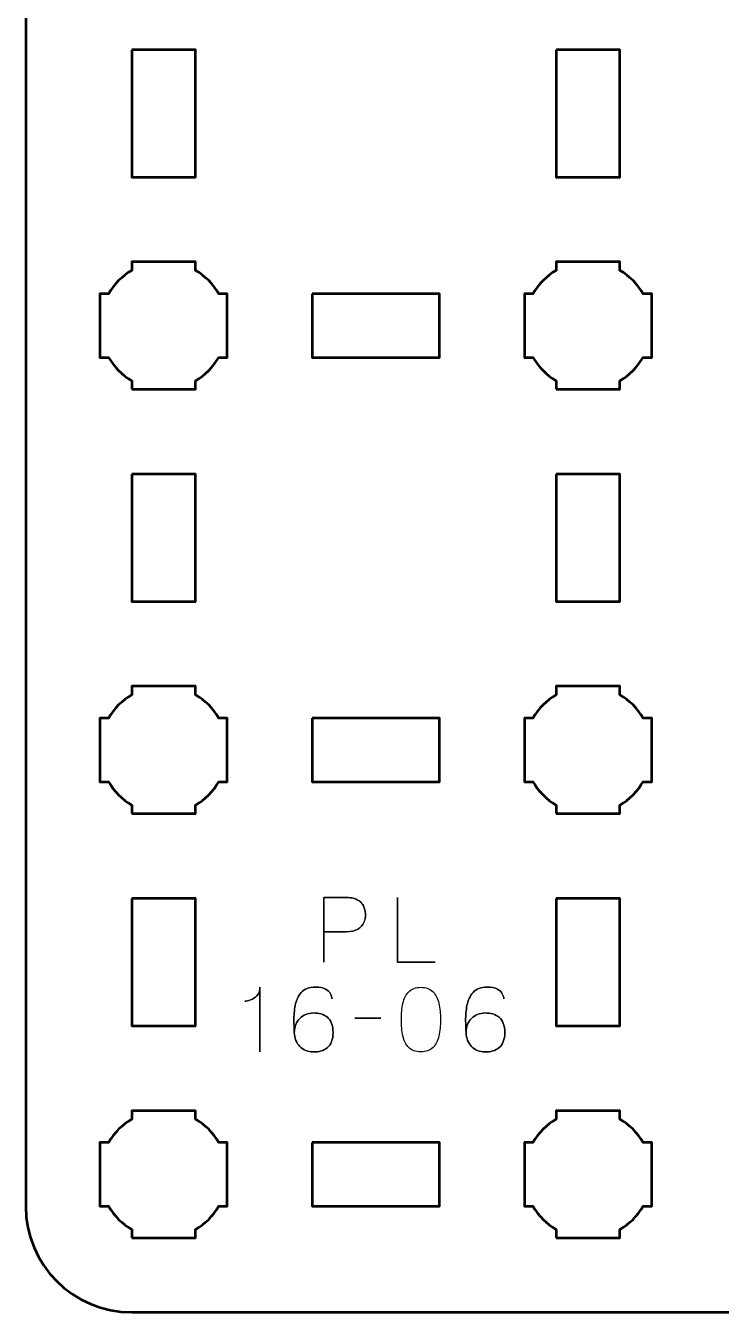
# Model space of a CAD drawing. Header units: centimetres. Extents: x -15.7 to 15.7, y -5.7 to 5.7.
# Drawn here: x -15.65 to -12.37, y -5.65 to 0.41 of the extents above; entities that cross this region are included whole.
import ezdxf

# ---------------------------------------------------------------- set-up
doc = ezdxf.new("R2010")
doc.units = ezdxf.units.CM
doc.header["$MEASUREMENT"] = 0
doc.layers.add('Layer 1', color=7, linetype='Continuous')

msp = doc.modelspace()

# ---------------------------------------------------------------- linework, layer by layer
at = {"layer": 'Layer 1', "lineweight": 53}
for points, knots in [([(-15.14993, 5.65002), (-15.14993, 5.65002), (15.14994, 5.65002), (15.14994, 5.65002), (15.14994, 5.65002), (15.42708, 5.65002), (15.65004, 5.42692), (15.65004, 5.14992), (15.65004, 5.14992), (15.65004, 5.14992), (15.65004, -5.15006), (15.65004, -5.15006), (15.65004, -5.15006), (15.65004, -5.42706), (15.42708, -5.65002), (15.14994, -5.65002), (15.14994, -5.65002), (15.14994, -5.65002), (-15.14993, -5.65002), (-15.14993, -5.65002), (-15.14993, -5.65002), (-15.42693, -5.65002), (-15.65003, -5.42706), (-15.65003, -5.15006), (-15.65003, -5.15006), (-15.65003, -5.15006), (-15.65003, 5.14992), (-15.65003, 5.14992), (-15.65003, 5.14992), (-15.65003, 5.42692), (-15.42693, 5.65002), (-15.14993, 5.65002)], [0, 0, 0, 0, 0.125, 0.125, 0.125, 0.125, 0.25, 0.25, 0.25, 0.25, 0.375, 0.375, 0.375, 0.375, 0.5, 0.5, 0.5, 0.5, 0.625, 0.625, 0.625, 0.625, 0.75, 0.75, 0.75, 0.75, 0.875, 0.875, 0.875, 0.875, 1, 1, 1, 1]), ([(-15.14993, 0.29993), (-15.14993, 0.29993), (-14.84993, 0.29993), (-14.84993, 0.29993), (-14.84993, 0.29993), (-14.84993, 0.29993), (-14.84993, -0.30007), (-14.84993, -0.30007), (-14.84993, -0.30007), (-14.84993, -0.30007), (-15.14993, -0.30007), (-15.14993, -0.30007), (-15.14993, -0.30007), (-15.14993, -0.30007), (-15.14993, 0.29993), (-15.14993, 0.29993)], [0, 0, 0, 0, 0.25, 0.25, 0.25, 0.25, 0.5, 0.5, 0.5, 0.5, 0.75, 0.75, 0.75, 0.75, 1, 1, 1, 1]), ([(-13.15, 0.29993), (-13.15, 0.29993), (-12.85, 0.29993), (-12.85, 0.29993), (-12.85, 0.29993), (-12.85, 0.29993), (-12.85, -0.30007), (-12.85, -0.30007), (-12.85, -0.30007), (-12.85, -0.30007), (-13.15, -0.30007), (-13.15, -0.30007), (-13.15, -0.30007), (-13.15, -0.30007), (-13.15, 0.29993), (-13.15, 0.29993)], [0, 0, 0, 0, 0.25, 0.25, 0.25, 0.25, 0.5, 0.5, 0.5, 0.5, 0.75, 0.75, 0.75, 0.75, 1, 1, 1, 1]), ([(-15.14993, -1.29999), (-15.14993, -1.29999), (-15.14993, -1.25987), (-15.14993, -1.25987), (-15.14993, -1.25987), (-15.19554, -1.23356), (-15.23347, -1.19553), (-15.25979, -1.15005), (-15.25979, -1.15005), (-15.25979, -1.15005), (-15.3, -1.15005), (-15.3, -1.15005), (-15.3, -1.15005), (-15.3, -1.15005), (-15.3, -0.99998), (-15.3, -0.99998), (-15.3, -0.99998), (-15.3, -0.99998), (-15.3, -0.85005), (-15.3, -0.85005), (-15.3, -0.85005), (-15.3, -0.85005), (-15.25979, -0.85005), (-15.25979, -0.85005), (-15.25979, -0.85005), (-15.23347, -0.80444), (-15.19554, -0.76655), (-15.14993, -0.74023), (-15.14993, -0.74023), (-15.14993, -0.74023), (-15.14993, -0.69998), (-15.14993, -0.69998), (-15.14993, -0.69998), (-15.14993, -0.69998), (-15, -0.69998), (-15, -0.69998), (-15, -0.69998), (-15, -0.69998), (-14.84993, -0.69998), (-14.84993, -0.69998), (-14.84993, -0.69998), (-14.84993, -0.69998), (-14.84993, -0.74023), (-14.84993, -0.74023), (-14.84993, -0.74023), (-14.80446, -0.76655), (-14.76643, -0.80444), (-14.74011, -0.85005), (-14.74011, -0.85005), (-14.74011, -0.85005), (-14.7, -0.85005), (-14.7, -0.85005), (-14.7, -0.85005), (-14.7, -0.85005), (-14.7, -0.99998), (-14.7, -0.99998), (-14.7, -0.99998), (-14.7, -0.99998), (-14.7, -1.15005), (-14.7, -1.15005), (-14.7, -1.15005), (-14.7, -1.15005), (-14.74011, -1.15005), (-14.74011, -1.15005), (-14.74011, -1.15005), (-14.76643, -1.19553), (-14.80446, -1.23356), (-14.84993, -1.25987), (-14.84993, -1.25987), (-14.84993, -1.25987), (-14.84993, -1.29999), (-14.84993, -1.29999), (-14.84993, -1.29999), (-14.84993, -1.29999), (-15, -1.29999), (-15, -1.29999), (-15, -1.29999), (-15, -1.29999), (-15.14993, -1.29999), (-15.14993, -1.29999)], [0, 0, 0, 0, 0.05, 0.05, 0.05, 0.05, 0.1, 0.1, 0.1, 0.1, 0.15, 0.15, 0.15, 0.15, 0.2, 0.2, 0.2, 0.2, 0.25, 0.25, 0.25, 0.25, 0.3, 0.3, 0.3, 0.3, 0.35, 0.35, 0.35, 0.35, 0.4, 0.4, 0.4, 0.4, 0.45, 0.45, 0.45, 0.45, 0.5, 0.5, 0.5, 0.5, 0.55, 0.55, 0.55, 0.55, 0.6, 0.6, 0.6, 0.6, 0.65, 0.65, 0.65, 0.65, 0.7, 0.7, 0.7, 0.7, 0.75, 0.75, 0.75, 0.75, 0.8, 0.8, 0.8, 0.8, 0.85, 0.85, 0.85, 0.85, 0.9, 0.9, 0.9, 0.9, 0.95, 0.95, 0.95, 0.95, 1, 1, 1, 1]), ([(-13.15, -1.29999), (-13.15, -1.29999), (-13.15, -1.25987), (-13.15, -1.25987), (-13.15, -1.25987), (-13.19547, -1.23356), (-13.2335, -1.19553), (-13.25982, -1.15005), (-13.25982, -1.15005), (-13.25982, -1.15005), (-13.29993, -1.15005), (-13.29993, -1.15005), (-13.29993, -1.15005), (-13.29993, -1.15005), (-13.29993, -0.99998), (-13.29993, -0.99998), (-13.29993, -0.99998), (-13.29993, -0.99998), (-13.29993, -0.85005), (-13.29993, -0.85005), (-13.29993, -0.85005), (-13.29993, -0.85005), (-13.25982, -0.85005), (-13.25982, -0.85005), (-13.25982, -0.85005), (-13.2335, -0.80444), (-13.19547, -0.76655), (-13.15, -0.74023), (-13.15, -0.74023), (-13.15, -0.74023), (-13.15, -0.69998), (-13.15, -0.69998), (-13.15, -0.69998), (-13.15, -0.69998), (-12.99993, -0.69998), (-12.99993, -0.69998), (-12.99993, -0.69998), (-12.99993, -0.69998), (-12.85, -0.69998), (-12.85, -0.69998), (-12.85, -0.69998), (-12.85, -0.69998), (-12.85, -0.74023), (-12.85, -0.74023), (-12.85, -0.74023), (-12.80452, -0.76655), (-12.76649, -0.80444), (-12.74018, -0.85005), (-12.74018, -0.85005), (-12.74018, -0.85005), (-12.69992, -0.85005), (-12.69992, -0.85005), (-12.69992, -0.85005), (-12.69992, -0.85005), (-12.69992, -0.99998), (-12.69992, -0.99998), (-12.69992, -0.99998), (-12.69992, -0.99998), (-12.69992, -1.15005), (-12.69992, -1.15005), (-12.69992, -1.15005), (-12.69992, -1.15005), (-12.74018, -1.15005), (-12.74018, -1.15005), (-12.74018, -1.15005), (-12.76649, -1.19553), (-12.80452, -1.23356), (-12.85, -1.25987), (-12.85, -1.25987), (-12.85, -1.25987), (-12.85, -1.29999), (-12.85, -1.29999), (-12.85, -1.29999), (-12.85, -1.29999), (-12.99993, -1.29999), (-12.99993, -1.29999), (-12.99993, -1.29999), (-12.99993, -1.29999), (-13.15, -1.29999), (-13.15, -1.29999)], [0, 0, 0, 0, 0.05, 0.05, 0.05, 0.05, 0.1, 0.1, 0.1, 0.1, 0.15, 0.15, 0.15, 0.15, 0.2, 0.2, 0.2, 0.2, 0.25, 0.25, 0.25, 0.25, 0.3, 0.3, 0.3, 0.3, 0.35, 0.35, 0.35, 0.35, 0.4, 0.4, 0.4, 0.4, 0.45, 0.45, 0.45, 0.45, 0.5, 0.5, 0.5, 0.5, 0.55, 0.55, 0.55, 0.55, 0.6, 0.6, 0.6, 0.6, 0.65, 0.65, 0.65, 0.65, 0.7, 0.7, 0.7, 0.7, 0.75, 0.75, 0.75, 0.75, 0.8, 0.8, 0.8, 0.8, 0.85, 0.85, 0.85, 0.85, 0.9, 0.9, 0.9, 0.9, 0.95, 0.95, 0.95, 0.95, 1, 1, 1, 1]), ([(-14.29998, -0.85005), (-14.29998, -0.85005), (-13.69998, -0.85005), (-13.69998, -0.85005), (-13.69998, -0.85005), (-13.69998, -0.85005), (-13.69998, -1.15005), (-13.69998, -1.15005), (-13.69998, -1.15005), (-13.69998, -1.15005), (-14.29998, -1.15005), (-14.29998, -1.15005), (-14.29998, -1.15005), (-14.29998, -1.15005), (-14.29998, -0.85005), (-14.29998, -0.85005)], [0, 0, 0, 0, 0.25, 0.25, 0.25, 0.25, 0.5, 0.5, 0.5, 0.5, 0.75, 0.75, 0.75, 0.75, 1, 1, 1, 1]), ([(-15.14993, -1.70004), (-15.14993, -1.70004), (-14.84993, -1.70004), (-14.84993, -1.70004), (-14.84993, -1.70004), (-14.84993, -1.70004), (-14.84993, -2.30004), (-14.84993, -2.30004), (-14.84993, -2.30004), (-14.84993, -2.30004), (-15.14993, -2.30004), (-15.14993, -2.30004), (-15.14993, -2.30004), (-15.14993, -2.30004), (-15.14993, -1.70004), (-15.14993, -1.70004)], [0, 0, 0, 0, 0.25, 0.25, 0.25, 0.25, 0.5, 0.5, 0.5, 0.5, 0.75, 0.75, 0.75, 0.75, 1, 1, 1, 1]), ([(-13.15, -1.70004), (-13.15, -1.70004), (-12.85, -1.70004), (-12.85, -1.70004), (-12.85, -1.70004), (-12.85, -1.70004), (-12.85, -2.30004), (-12.85, -2.30004), (-12.85, -2.30004), (-12.85, -2.30004), (-13.15, -2.30004), (-13.15, -2.30004), (-13.15, -2.30004), (-13.15, -2.30004), (-13.15, -1.70004), (-13.15, -1.70004)], [0, 0, 0, 0, 0.25, 0.25, 0.25, 0.25, 0.5, 0.5, 0.5, 0.5, 0.75, 0.75, 0.75, 0.75, 1, 1, 1, 1]), ([(-15.14993, -3.30006), (-15.14993, -3.30006), (-15.14993, -3.25981), (-15.14993, -3.25981), (-15.14993, -3.25981), (-15.19554, -3.23349), (-15.23347, -3.1956), (-15.25979, -3.14999), (-15.25979, -3.14999), (-15.25979, -3.14999), (-15.3, -3.14999), (-15.3, -3.14999), (-15.3, -3.14999), (-15.3, -3.14999), (-15.3, -3.00006), (-15.3, -3.00006), (-15.3, -3.00006), (-15.3, -3.00006), (-15.3, -2.84999), (-15.3, -2.84999), (-15.3, -2.84999), (-15.3, -2.84999), (-15.25979, -2.84999), (-15.25979, -2.84999), (-15.25979, -2.84999), (-15.23347, -2.80451), (-15.19554, -2.76648), (-15.14993, -2.74017), (-15.14993, -2.74017), (-15.14993, -2.74017), (-15.14993, -2.70005), (-15.14993, -2.70005), (-15.14993, -2.70005), (-15.14993, -2.70005), (-15, -2.70005), (-15, -2.70005), (-15, -2.70005), (-15, -2.70005), (-14.84993, -2.70005), (-14.84993, -2.70005), (-14.84993, -2.70005), (-14.84993, -2.70005), (-14.84993, -2.74017), (-14.84993, -2.74017), (-14.84993, -2.74017), (-14.80446, -2.76648), (-14.76643, -2.80451), (-14.74011, -2.84999), (-14.74011, -2.84999), (-14.74011, -2.84999), (-14.7, -2.84999), (-14.7, -2.84999), (-14.7, -2.84999), (-14.7, -2.84999), (-14.7, -3.00006), (-14.7, -3.00006), (-14.7, -3.00006), (-14.7, -3.00006), (-14.7, -3.14999), (-14.7, -3.14999), (-14.7, -3.14999), (-14.7, -3.14999), (-14.74011, -3.14999), (-14.74011, -3.14999), (-14.74011, -3.14999), (-14.76643, -3.1956), (-14.80446, -3.23349), (-14.84993, -3.25981), (-14.84993, -3.25981), (-14.84993, -3.25981), (-14.84993, -3.30006), (-14.84993, -3.30006), (-14.84993, -3.30006), (-14.84993, -3.30006), (-15, -3.30006), (-15, -3.30006), (-15, -3.30006), (-15, -3.30006), (-15.14993, -3.30006), (-15.14993, -3.30006)], [0, 0, 0, 0, 0.05, 0.05, 0.05, 0.05, 0.1, 0.1, 0.1, 0.1, 0.15, 0.15, 0.15, 0.15, 0.2, 0.2, 0.2, 0.2, 0.25, 0.25, 0.25, 0.25, 0.3, 0.3, 0.3, 0.3, 0.35, 0.35, 0.35, 0.35, 0.4, 0.4, 0.4, 0.4, 0.45, 0.45, 0.45, 0.45, 0.5, 0.5, 0.5, 0.5, 0.55, 0.55, 0.55, 0.55, 0.6, 0.6, 0.6, 0.6, 0.65, 0.65, 0.65, 0.65, 0.7, 0.7, 0.7, 0.7, 0.75, 0.75, 0.75, 0.75, 0.8, 0.8, 0.8, 0.8, 0.85, 0.85, 0.85, 0.85, 0.9, 0.9, 0.9, 0.9, 0.95, 0.95, 0.95, 0.95, 1, 1, 1, 1]), ([(-13.15, -3.30006), (-13.15, -3.30006), (-13.15, -3.25981), (-13.15, -3.25981), (-13.15, -3.25981), (-13.19547, -3.23349), (-13.2335, -3.1956), (-13.25982, -3.14999), (-13.25982, -3.14999), (-13.25982, -3.14999), (-13.29993, -3.14999), (-13.29993, -3.14999), (-13.29993, -3.14999), (-13.29993, -3.14999), (-13.29993, -3.00006), (-13.29993, -3.00006), (-13.29993, -3.00006), (-13.29993, -3.00006), (-13.29993, -2.84999), (-13.29993, -2.84999), (-13.29993, -2.84999), (-13.29993, -2.84999), (-13.25982, -2.84999), (-13.25982, -2.84999), (-13.25982, -2.84999), (-13.2335, -2.80451), (-13.19547, -2.76648), (-13.15, -2.74017), (-13.15, -2.74017), (-13.15, -2.74017), (-13.15, -2.70005), (-13.15, -2.70005), (-13.15, -2.70005), (-13.15, -2.70005), (-12.99993, -2.70005), (-12.99993, -2.70005), (-12.99993, -2.70005), (-12.99993, -2.70005), (-12.85, -2.70005), (-12.85, -2.70005), (-12.85, -2.70005), (-12.85, -2.70005), (-12.85, -2.74017), (-12.85, -2.74017), (-12.85, -2.74017), (-12.80452, -2.76648), (-12.76649, -2.80451), (-12.74018, -2.84999), (-12.74018, -2.84999), (-12.74018, -2.84999), (-12.69992, -2.84999), (-12.69992, -2.84999), (-12.69992, -2.84999), (-12.69992, -2.84999), (-12.69992, -3.00006), (-12.69992, -3.00006), (-12.69992, -3.00006), (-12.69992, -3.00006), (-12.69992, -3.14999), (-12.69992, -3.14999), (-12.69992, -3.14999), (-12.69992, -3.14999), (-12.74018, -3.14999), (-12.74018, -3.14999), (-12.74018, -3.14999), (-12.76649, -3.1956), (-12.80452, -3.23349), (-12.85, -3.25981), (-12.85, -3.25981), (-12.85, -3.25981), (-12.85, -3.30006), (-12.85, -3.30006), (-12.85, -3.30006), (-12.85, -3.30006), (-12.99993, -3.30006), (-12.99993, -3.30006), (-12.99993, -3.30006), (-12.99993, -3.30006), (-13.15, -3.30006), (-13.15, -3.30006)], [0, 0, 0, 0, 0.05, 0.05, 0.05, 0.05, 0.1, 0.1, 0.1, 0.1, 0.15, 0.15, 0.15, 0.15, 0.2, 0.2, 0.2, 0.2, 0.25, 0.25, 0.25, 0.25, 0.3, 0.3, 0.3, 0.3, 0.35, 0.35, 0.35, 0.35, 0.4, 0.4, 0.4, 0.4, 0.45, 0.45, 0.45, 0.45, 0.5, 0.5, 0.5, 0.5, 0.55, 0.55, 0.55, 0.55, 0.6, 0.6, 0.6, 0.6, 0.65, 0.65, 0.65, 0.65, 0.7, 0.7, 0.7, 0.7, 0.75, 0.75, 0.75, 0.75, 0.8, 0.8, 0.8, 0.8, 0.85, 0.85, 0.85, 0.85, 0.9, 0.9, 0.9, 0.9, 0.95, 0.95, 0.95, 0.95, 1, 1, 1, 1]), ([(-14.29998, -2.84999), (-14.29998, -2.84999), (-13.69998, -2.84999), (-13.69998, -2.84999), (-13.69998, -2.84999), (-13.69998, -2.84999), (-13.69998, -3.14999), (-13.69998, -3.14999), (-13.69998, -3.14999), (-13.69998, -3.14999), (-14.29998, -3.14999), (-14.29998, -3.14999), (-14.29998, -3.14999), (-14.29998, -3.14999), (-14.29998, -2.84999), (-14.29998, -2.84999)], [0, 0, 0, 0, 0.25, 0.25, 0.25, 0.25, 0.5, 0.5, 0.5, 0.5, 0.75, 0.75, 0.75, 0.75, 1, 1, 1, 1]), ([(-15.14993, -3.69997), (-15.14993, -3.69997), (-14.84993, -3.69997), (-14.84993, -3.69997), (-14.84993, -3.69997), (-14.84993, -3.69997), (-14.84993, -4.29997), (-14.84993, -4.29997), (-14.84993, -4.29997), (-14.84993, -4.29997), (-15.14993, -4.29997), (-15.14993, -4.29997), (-15.14993, -4.29997), (-15.14993, -4.29997), (-15.14993, -3.69997), (-15.14993, -3.69997)], [0, 0, 0, 0, 0.25, 0.25, 0.25, 0.25, 0.5, 0.5, 0.5, 0.5, 0.75, 0.75, 0.75, 0.75, 1, 1, 1, 1]), ([(-13.15, -3.69997), (-13.15, -3.69997), (-12.85, -3.69997), (-12.85, -3.69997), (-12.85, -3.69997), (-12.85, -3.69997), (-12.85, -4.29997), (-12.85, -4.29997), (-12.85, -4.29997), (-12.85, -4.29997), (-13.15, -4.29997), (-13.15, -4.29997), (-13.15, -4.29997), (-13.15, -4.29997), (-13.15, -3.69997), (-13.15, -3.69997)], [0, 0, 0, 0, 0.25, 0.25, 0.25, 0.25, 0.5, 0.5, 0.5, 0.5, 0.75, 0.75, 0.75, 0.75, 1, 1, 1, 1]), ([(-15.14993, -5.29999), (-15.14993, -5.29999), (-15.14993, -5.25992), (-15.14993, -5.25992), (-15.14993, -5.25992), (-15.19554, -5.23346), (-15.23347, -5.19553), (-15.25979, -5.14996), (-15.25979, -5.14996), (-15.25979, -5.14996), (-15.3, -5.14996), (-15.3, -5.14996), (-15.3, -5.14996), (-15.3, -5.14996), (-15.3, -5.00002), (-15.3, -5.00002), (-15.3, -5.00002), (-15.3, -5.00002), (-15.3, -4.84995), (-15.3, -4.84995), (-15.3, -4.84995), (-15.3, -4.84995), (-15.25979, -4.84995), (-15.25979, -4.84995), (-15.25979, -4.84995), (-15.23347, -4.80448), (-15.19554, -4.76656), (-15.14993, -4.7401), (-15.14993, -4.7401), (-15.14993, -4.7401), (-15.14993, -4.70002), (-15.14993, -4.70002), (-15.14993, -4.70002), (-15.14993, -4.70002), (-15, -4.70002), (-15, -4.70002), (-15, -4.70002), (-15, -4.70002), (-14.84993, -4.70002), (-14.84993, -4.70002), (-14.84993, -4.70002), (-14.84993, -4.70002), (-14.84993, -4.7401), (-14.84993, -4.7401), (-14.84993, -4.7401), (-14.80446, -4.76656), (-14.76643, -4.80448), (-14.74011, -4.84995), (-14.74011, -4.84995), (-14.74011, -4.84995), (-14.7, -4.84995), (-14.7, -4.84995), (-14.7, -4.84995), (-14.7, -4.84995), (-14.7, -5.00002), (-14.7, -5.00002), (-14.7, -5.00002), (-14.7, -5.00002), (-14.7, -5.14996), (-14.7, -5.14996), (-14.7, -5.14996), (-14.7, -5.14996), (-14.74011, -5.14996), (-14.74011, -5.14996), (-14.74011, -5.14996), (-14.76643, -5.19553), (-14.80446, -5.23346), (-14.84993, -5.25992), (-14.84993, -5.25992), (-14.84993, -5.25992), (-14.84993, -5.29999), (-14.84993, -5.29999), (-14.84993, -5.29999), (-14.84993, -5.29999), (-15, -5.29999), (-15, -5.29999), (-15, -5.29999), (-15, -5.29999), (-15.14993, -5.29999), (-15.14993, -5.29999)], [0, 0, 0, 0, 0.05, 0.05, 0.05, 0.05, 0.1, 0.1, 0.1, 0.1, 0.15, 0.15, 0.15, 0.15, 0.2, 0.2, 0.2, 0.2, 0.25, 0.25, 0.25, 0.25, 0.3, 0.3, 0.3, 0.3, 0.35, 0.35, 0.35, 0.35, 0.4, 0.4, 0.4, 0.4, 0.45, 0.45, 0.45, 0.45, 0.5, 0.5, 0.5, 0.5, 0.55, 0.55, 0.55, 0.55, 0.6, 0.6, 0.6, 0.6, 0.65, 0.65, 0.65, 0.65, 0.7, 0.7, 0.7, 0.7, 0.75, 0.75, 0.75, 0.75, 0.8, 0.8, 0.8, 0.8, 0.85, 0.85, 0.85, 0.85, 0.9, 0.9, 0.9, 0.9, 0.95, 0.95, 0.95, 0.95, 1, 1, 1, 1]), ([(-13.15, -5.29999), (-13.15, -5.29999), (-13.15, -5.25992), (-13.15, -5.25992), (-13.15, -5.25992), (-13.19547, -5.23346), (-13.2335, -5.19553), (-13.25982, -5.14996), (-13.25982, -5.14996), (-13.25982, -5.14996), (-13.29993, -5.14996), (-13.29993, -5.14996), (-13.29993, -5.14996), (-13.29993, -5.14996), (-13.29993, -5.00002), (-13.29993, -5.00002), (-13.29993, -5.00002), (-13.29993, -5.00002), (-13.29993, -4.84995), (-13.29993, -4.84995), (-13.29993, -4.84995), (-13.29993, -4.84995), (-13.25982, -4.84995), (-13.25982, -4.84995), (-13.25982, -4.84995), (-13.2335, -4.80448), (-13.19547, -4.76656), (-13.15, -4.7401), (-13.15, -4.7401), (-13.15, -4.7401), (-13.15, -4.70002), (-13.15, -4.70002), (-13.15, -4.70002), (-13.15, -4.70002), (-12.99993, -4.70002), (-12.99993, -4.70002), (-12.99993, -4.70002), (-12.99993, -4.70002), (-12.85, -4.70002), (-12.85, -4.70002), (-12.85, -4.70002), (-12.85, -4.70002), (-12.85, -4.7401), (-12.85, -4.7401), (-12.85, -4.7401), (-12.80452, -4.76656), (-12.76649, -4.80448), (-12.74018, -4.84995), (-12.74018, -4.84995), (-12.74018, -4.84995), (-12.69992, -4.84995), (-12.69992, -4.84995), (-12.69992, -4.84995), (-12.69992, -4.84995), (-12.69992, -5.00002), (-12.69992, -5.00002), (-12.69992, -5.00002), (-12.69992, -5.00002), (-12.69992, -5.14996), (-12.69992, -5.14996), (-12.69992, -5.14996), (-12.69992, -5.14996), (-12.74018, -5.14996), (-12.74018, -5.14996), (-12.74018, -5.14996), (-12.76649, -5.19553), (-12.80452, -5.23346), (-12.85, -5.25992), (-12.85, -5.25992), (-12.85, -5.25992), (-12.85, -5.29999), (-12.85, -5.29999), (-12.85, -5.29999), (-12.85, -5.29999), (-12.99993, -5.29999), (-12.99993, -5.29999), (-12.99993, -5.29999), (-12.99993, -5.29999), (-13.15, -5.29999), (-13.15, -5.29999)], [0, 0, 0, 0, 0.05, 0.05, 0.05, 0.05, 0.1, 0.1, 0.1, 0.1, 0.15, 0.15, 0.15, 0.15, 0.2, 0.2, 0.2, 0.2, 0.25, 0.25, 0.25, 0.25, 0.3, 0.3, 0.3, 0.3, 0.35, 0.35, 0.35, 0.35, 0.4, 0.4, 0.4, 0.4, 0.45, 0.45, 0.45, 0.45, 0.5, 0.5, 0.5, 0.5, 0.55, 0.55, 0.55, 0.55, 0.6, 0.6, 0.6, 0.6, 0.65, 0.65, 0.65, 0.65, 0.7, 0.7, 0.7, 0.7, 0.75, 0.75, 0.75, 0.75, 0.8, 0.8, 0.8, 0.8, 0.85, 0.85, 0.85, 0.85, 0.9, 0.9, 0.9, 0.9, 0.95, 0.95, 0.95, 0.95, 1, 1, 1, 1]), ([(-14.29998, -4.85009), (-14.29998, -4.85009), (-13.69998, -4.85009), (-13.69998, -4.85009), (-13.69998, -4.85009), (-13.69998, -4.85009), (-13.69998, -5.1501), (-13.69998, -5.1501), (-13.69998, -5.1501), (-13.69998, -5.1501), (-14.29998, -5.1501), (-14.29998, -5.1501), (-14.29998, -5.1501), (-14.29998, -5.1501), (-14.29998, -4.85009), (-14.29998, -4.85009)], [0, 0, 0, 0, 0.25, 0.25, 0.25, 0.25, 0.5, 0.5, 0.5, 0.5, 0.75, 0.75, 0.75, 0.75, 1, 1, 1, 1])]:
    msp.add_open_spline(points, degree=3, knots=knots, dxfattribs=at)
at = {"layer": 'Layer 1', "color": 40, "lineweight": 30}
for points, knots in [([(-14.24456, -3.99997), (-14.24456, -3.99997), (-14.24456, -3.69475), (-14.24456, -3.69475), (-14.24456, -3.69475), (-14.24456, -3.69475), (-14.14727, -3.69475), (-14.14727, -3.69475), (-14.14727, -3.69475), (-14.12165, -3.69499), (-14.10165, -3.69873), (-14.08747, -3.70589), (-14.08747, -3.70589), (-14.07357, -3.7132), (-14.06376, -3.72269), (-14.05812, -3.73454), (-14.05812, -3.73454), (-14.05262, -3.74639), (-14.04958, -3.75923), (-14.04902, -3.77299), (-14.04902, -3.77299), (-14.04835, -3.78707), (-14.05068, -3.80044), (-14.05618, -3.8131), (-14.05618, -3.8131), (-14.06172, -3.82577), (-14.07121, -3.83625), (-14.08444, -3.8444), (-14.08444, -3.8444), (-14.09795, -3.85251), (-14.11615, -3.85664), (-14.13929, -3.85692), (-14.13929, -3.85692), (-14.13929, -3.85692), (-14.24456, -3.85692), (-14.24456, -3.85692), (-14.24456, -3.85692), (-14.24456, -3.85692), (-14.13929, -3.85692), (-14.13929, -3.85692), (-14.13929, -3.85692), (-14.11654, -3.85664), (-14.09851, -3.85251), (-14.085, -3.8444), (-14.085, -3.8444), (-14.07163, -3.83625), (-14.0621, -3.82577), (-14.05646, -3.8131), (-14.05646, -3.8131), (-14.05096, -3.80044), (-14.04849, -3.78707), (-14.04902, -3.77299), (-14.04902, -3.77299), (-14.04958, -3.75923), (-14.05262, -3.74639), (-14.05826, -3.73454), (-14.05826, -3.73454), (-14.06405, -3.72269), (-14.07396, -3.7132), (-14.08789, -3.70589), (-14.08789, -3.70589), (-14.10207, -3.69873), (-14.12194, -3.69499), (-14.14727, -3.69475), (-14.14727, -3.69475), (-14.14727, -3.69475), (-14.24456, -3.69475), (-14.24456, -3.69475), (-14.24456, -3.69475), (-14.24456, -3.69475), (-14.24456, -3.99997), (-14.24456, -3.99997)], [0, 0, 0, 0, 0.0555556, 0.0555556, 0.0555556, 0.0555556, 0.1111111, 0.1111111, 0.1111111, 0.1111111, 0.1666667, 0.1666667, 0.1666667, 0.1666667, 0.2222222, 0.2222222, 0.2222222, 0.2222222, 0.2777778, 0.2777778, 0.2777778, 0.2777778, 0.3333333, 0.3333333, 0.3333333, 0.3333333, 0.3888889, 0.3888889, 0.3888889, 0.3888889, 0.4444444, 0.4444444, 0.4444444, 0.4444444, 0.5, 0.5, 0.5, 0.5, 0.5555556, 0.5555556, 0.5555556, 0.5555556, 0.6111111, 0.6111111, 0.6111111, 0.6111111, 0.6666667, 0.6666667, 0.6666667, 0.6666667, 0.7222222, 0.7222222, 0.7222222, 0.7222222, 0.7777778, 0.7777778, 0.7777778, 0.7777778, 0.8333333, 0.8333333, 0.8333333, 0.8333333, 0.8888889, 0.8888889, 0.8888889, 0.8888889, 0.9444444, 0.9444444, 0.9444444, 0.9444444, 1, 1, 1, 1]), ([(-13.71995, -3.99997), (-13.71995, -3.99997), (-13.89813, -3.99997), (-13.89813, -3.99997), (-13.89813, -3.99997), (-13.89813, -3.99997), (-13.89813, -3.69475), (-13.89813, -3.69475), (-13.89813, -3.69475), (-13.89813, -3.69475), (-13.89813, -3.99997), (-13.89813, -3.99997), (-13.89813, -3.99997), (-13.89813, -3.99997), (-13.71995, -3.99997), (-13.71995, -3.99997)], [0, 0, 0, 0, 0.25, 0.25, 0.25, 0.25, 0.5, 0.5, 0.5, 0.5, 0.75, 0.75, 0.75, 0.75, 1, 1, 1, 1]), ([(-14.54622, -4.4233), (-14.54622, -4.4233), (-14.54622, -4.11808), (-14.54622, -4.11808), (-14.54622, -4.11808), (-14.54679, -4.1353), (-14.55134, -4.14867), (-14.56016, -4.15801), (-14.56016, -4.15801), (-14.56898, -4.16754), (-14.57903, -4.17414), (-14.59004, -4.17788), (-14.59004, -4.17788), (-14.60136, -4.18172), (-14.61071, -4.1838), (-14.61815, -4.18408), (-14.61815, -4.18408), (-14.61071, -4.1838), (-14.60136, -4.18172), (-14.59004, -4.17788), (-14.59004, -4.17788), (-14.57903, -4.17414), (-14.56898, -4.16754), (-14.56016, -4.15801), (-14.56016, -4.15801), (-14.55134, -4.14867), (-14.54679, -4.1353), (-14.54622, -4.11808), (-14.54622, -4.11808), (-14.54622, -4.11808), (-14.54622, -4.4233), (-14.54622, -4.4233)], [0, 0, 0, 0, 0.125, 0.125, 0.125, 0.125, 0.25, 0.25, 0.25, 0.25, 0.375, 0.375, 0.375, 0.375, 0.5, 0.5, 0.5, 0.5, 0.625, 0.625, 0.625, 0.625, 0.75, 0.75, 0.75, 0.75, 0.875, 0.875, 0.875, 0.875, 1, 1, 1, 1]), ([(-14.38416, -4.33137), (-14.38377, -4.30368), (-14.3752, -4.28149), (-14.35854, -4.26498), (-14.35854, -4.26498), (-14.342, -4.24843), (-14.32066, -4.24004), (-14.29444, -4.23961), (-14.29444, -4.23961), (-14.26827, -4.23919), (-14.24622, -4.24596), (-14.22858, -4.26), (-14.22858, -4.26), (-14.21108, -4.27404), (-14.20198, -4.29789), (-14.20131, -4.33137), (-14.20131, -4.33137), (-14.20198, -4.36513), (-14.21108, -4.38898), (-14.22858, -4.40305), (-14.22858, -4.40305), (-14.24622, -4.41695), (-14.26827, -4.42373), (-14.29444, -4.4233), (-14.29444, -4.4233), (-14.32066, -4.42302), (-14.34172, -4.41463), (-14.35784, -4.39808), (-14.35784, -4.39808), (-14.37424, -4.38153), (-14.38306, -4.35934), (-14.38416, -4.33137), (-14.38416, -4.33137), (-14.38514, -4.31705), (-14.38567, -4.29817), (-14.3861, -4.27475), (-14.3861, -4.27475), (-14.38666, -4.25147), (-14.38458, -4.22776), (-14.37989, -4.20377), (-14.37989, -4.20377), (-14.37534, -4.17982), (-14.36585, -4.15953), (-14.35124, -4.14302), (-14.35124, -4.14302), (-14.33678, -4.12648), (-14.31484, -4.11794), (-14.28548, -4.11723), (-14.28548, -4.11723), (-14.26442, -4.11766), (-14.24816, -4.12097), (-14.23687, -4.12715), (-14.23687, -4.12715), (-14.22555, -4.1335), (-14.21782, -4.14094), (-14.21341, -4.14948), (-14.21341, -4.14948), (-14.20914, -4.15816), (-14.20667, -4.16616), (-14.206, -4.17361), (-14.206, -4.17361), (-14.20667, -4.16616), (-14.20914, -4.15816), (-14.21341, -4.14948), (-14.21341, -4.14948), (-14.21782, -4.14094), (-14.22555, -4.1335), (-14.23687, -4.12715), (-14.23687, -4.12715), (-14.24816, -4.12097), (-14.26442, -4.11766), (-14.28548, -4.11723), (-14.28548, -4.11723), (-14.31484, -4.11794), (-14.33678, -4.12648), (-14.35124, -4.14302), (-14.35124, -4.14302), (-14.36585, -4.15953), (-14.37534, -4.17982), (-14.37989, -4.20377), (-14.37989, -4.20377), (-14.38458, -4.22776), (-14.38666, -4.25147), (-14.3861, -4.27475), (-14.3861, -4.27475), (-14.38567, -4.29817), (-14.38514, -4.31705), (-14.38416, -4.33137), (-14.38416, -4.33137), (-14.38306, -4.35934), (-14.37424, -4.38153), (-14.35784, -4.39808), (-14.35784, -4.39808), (-14.34172, -4.41463), (-14.32066, -4.42302), (-14.29444, -4.4233), (-14.29444, -4.4233), (-14.26827, -4.42373), (-14.24622, -4.41695), (-14.22858, -4.40305), (-14.22858, -4.40305), (-14.21108, -4.38898), (-14.20198, -4.36513), (-14.20131, -4.33137), (-14.20131, -4.33137), (-14.20198, -4.29789), (-14.21108, -4.27404), (-14.22858, -4.26), (-14.22858, -4.26), (-14.24622, -4.24596), (-14.26827, -4.23919), (-14.29444, -4.23961), (-14.29444, -4.23961), (-14.32066, -4.24004), (-14.342, -4.24843), (-14.35854, -4.26498), (-14.35854, -4.26498), (-14.3752, -4.28149), (-14.38377, -4.30368), (-14.38416, -4.33137)], [0, 0, 0, 0, 0.0333333, 0.0333333, 0.0333333, 0.0333333, 0.0666667, 0.0666667, 0.0666667, 0.0666667, 0.1, 0.1, 0.1, 0.1, 0.1333333, 0.1333333, 0.1333333, 0.1333333, 0.1666667, 0.1666667, 0.1666667, 0.1666667, 0.2, 0.2, 0.2, 0.2, 0.2333333, 0.2333333, 0.2333333, 0.2333333, 0.2666667, 0.2666667, 0.2666667, 0.2666667, 0.3, 0.3, 0.3, 0.3, 0.3333333, 0.3333333, 0.3333333, 0.3333333, 0.3666667, 0.3666667, 0.3666667, 0.3666667, 0.4, 0.4, 0.4, 0.4, 0.4333333, 0.4333333, 0.4333333, 0.4333333, 0.4666667, 0.4666667, 0.4666667, 0.4666667, 0.5, 0.5, 0.5, 0.5, 0.5333333, 0.5333333, 0.5333333, 0.5333333, 0.5666667, 0.5666667, 0.5666667, 0.5666667, 0.6, 0.6, 0.6, 0.6, 0.6333333, 0.6333333, 0.6333333, 0.6333333, 0.6666667, 0.6666667, 0.6666667, 0.6666667, 0.7, 0.7, 0.7, 0.7, 0.7333333, 0.7333333, 0.7333333, 0.7333333, 0.7666667, 0.7666667, 0.7666667, 0.7666667, 0.8, 0.8, 0.8, 0.8, 0.8333333, 0.8333333, 0.8333333, 0.8333333, 0.8666667, 0.8666667, 0.8666667, 0.8666667, 0.9, 0.9, 0.9, 0.9, 0.9333333, 0.9333333, 0.9333333, 0.9333333, 0.9666667, 0.9666667, 0.9666667, 0.9666667, 1, 1, 1, 1]), ([(-13.78761, -4.4233), (-13.76309, -4.42302), (-13.74408, -4.41614), (-13.73056, -4.40263), (-13.73056, -4.40263), (-13.71719, -4.38912), (-13.70781, -4.37092), (-13.70259, -4.34791), (-13.70259, -4.34791), (-13.69747, -4.32505), (-13.695, -4.29941), (-13.69529, -4.2709), (-13.69529, -4.2709), (-13.695, -4.24279), (-13.69747, -4.21714), (-13.70259, -4.19414), (-13.70259, -4.19414), (-13.70781, -4.17138), (-13.71719, -4.15322), (-13.73056, -4.13942), (-13.73056, -4.13942), (-13.74408, -4.12591), (-13.76309, -4.11889), (-13.78761, -4.11847), (-13.78761, -4.11847), (-13.81227, -4.11889), (-13.83128, -4.12591), (-13.84465, -4.13942), (-13.84465, -4.13942), (-13.85816, -4.15322), (-13.86741, -4.17138), (-13.87249, -4.19414), (-13.87249, -4.19414), (-13.87774, -4.21714), (-13.88021, -4.24279), (-13.87979, -4.2709), (-13.87979, -4.2709), (-13.88021, -4.29941), (-13.87774, -4.32505), (-13.87249, -4.34791), (-13.87249, -4.34791), (-13.86741, -4.37092), (-13.85816, -4.38912), (-13.84465, -4.40263), (-13.84465, -4.40263), (-13.83128, -4.41614), (-13.81227, -4.42302), (-13.78761, -4.4233)], [0, 0, 0, 0, 0.0833333, 0.0833333, 0.0833333, 0.0833333, 0.1666667, 0.1666667, 0.1666667, 0.1666667, 0.25, 0.25, 0.25, 0.25, 0.3333333, 0.3333333, 0.3333333, 0.3333333, 0.4166667, 0.4166667, 0.4166667, 0.4166667, 0.5, 0.5, 0.5, 0.5, 0.5833333, 0.5833333, 0.5833333, 0.5833333, 0.6666667, 0.6666667, 0.6666667, 0.6666667, 0.75, 0.75, 0.75, 0.75, 0.8333333, 0.8333333, 0.8333333, 0.8333333, 0.9166667, 0.9166667, 0.9166667, 0.9166667, 1, 1, 1, 1]), ([(-13.78761, -4.4233), (-13.76309, -4.42302), (-13.74408, -4.41614), (-13.73056, -4.40263), (-13.73056, -4.40263), (-13.71719, -4.38912), (-13.70781, -4.37092), (-13.70259, -4.34791), (-13.70259, -4.34791), (-13.69747, -4.32505), (-13.695, -4.29941), (-13.69529, -4.2709), (-13.69529, -4.2709), (-13.695, -4.24279), (-13.69747, -4.21714), (-13.70259, -4.19414), (-13.70259, -4.19414), (-13.70781, -4.17138), (-13.71719, -4.15322), (-13.73056, -4.13942), (-13.73056, -4.13942), (-13.74408, -4.12591), (-13.76309, -4.11889), (-13.78761, -4.11847), (-13.78761, -4.11847), (-13.81227, -4.11889), (-13.83128, -4.12591), (-13.84465, -4.13942), (-13.84465, -4.13942), (-13.85816, -4.15322), (-13.86741, -4.17138), (-13.87249, -4.19414), (-13.87249, -4.19414), (-13.87774, -4.21714), (-13.88021, -4.24279), (-13.87979, -4.2709), (-13.87979, -4.2709), (-13.88021, -4.29941), (-13.87774, -4.32505), (-13.87249, -4.34791), (-13.87249, -4.34791), (-13.86741, -4.37092), (-13.85816, -4.38912), (-13.84465, -4.40263), (-13.84465, -4.40263), (-13.83128, -4.41614), (-13.81227, -4.42302), (-13.78761, -4.4233)], [0, 0, 0, 0, 0.0833333, 0.0833333, 0.0833333, 0.0833333, 0.1666667, 0.1666667, 0.1666667, 0.1666667, 0.25, 0.25, 0.25, 0.25, 0.3333333, 0.3333333, 0.3333333, 0.3333333, 0.4166667, 0.4166667, 0.4166667, 0.4166667, 0.5, 0.5, 0.5, 0.5, 0.5833333, 0.5833333, 0.5833333, 0.5833333, 0.6666667, 0.6666667, 0.6666667, 0.6666667, 0.75, 0.75, 0.75, 0.75, 0.8333333, 0.8333333, 0.8333333, 0.8333333, 0.9166667, 0.9166667, 0.9166667, 0.9166667, 1, 1, 1, 1]), ([(-13.57471, -4.33137), (-13.57428, -4.30368), (-13.56575, -4.28149), (-13.54906, -4.26498), (-13.54906, -4.26498), (-13.53255, -4.24843), (-13.51117, -4.24004), (-13.485, -4.23961), (-13.485, -4.23961), (-13.45882, -4.23919), (-13.43677, -4.24596), (-13.41913, -4.26), (-13.41913, -4.26), (-13.40163, -4.27404), (-13.39253, -4.29789), (-13.39183, -4.33137), (-13.39183, -4.33137), (-13.39253, -4.36513), (-13.40163, -4.38898), (-13.41913, -4.40305), (-13.41913, -4.40305), (-13.43677, -4.41695), (-13.45882, -4.42373), (-13.485, -4.4233), (-13.485, -4.4233), (-13.51117, -4.42302), (-13.53227, -4.41463), (-13.54839, -4.39808), (-13.54839, -4.39808), (-13.56479, -4.38153), (-13.57361, -4.35934), (-13.57471, -4.33137), (-13.57471, -4.33137), (-13.57566, -4.31705), (-13.57622, -4.29817), (-13.57665, -4.27475), (-13.57665, -4.27475), (-13.57718, -4.25147), (-13.57513, -4.22776), (-13.57044, -4.20377), (-13.57044, -4.20377), (-13.56589, -4.17982), (-13.55636, -4.15953), (-13.54176, -4.14302), (-13.54176, -4.14302), (-13.52729, -4.12648), (-13.50539, -4.11794), (-13.47604, -4.11723), (-13.47604, -4.11723), (-13.45494, -4.11766), (-13.43871, -4.12097), (-13.42739, -4.12715), (-13.42739, -4.12715), (-13.4161, -4.1335), (-13.40837, -4.14094), (-13.40396, -4.14948), (-13.40396, -4.14948), (-13.39969, -4.15816), (-13.39722, -4.16616), (-13.39652, -4.17361), (-13.39652, -4.17361), (-13.39722, -4.16616), (-13.39969, -4.15816), (-13.40396, -4.14948), (-13.40396, -4.14948), (-13.40837, -4.14094), (-13.4161, -4.1335), (-13.42739, -4.12715), (-13.42739, -4.12715), (-13.43871, -4.12097), (-13.45494, -4.11766), (-13.47604, -4.11723), (-13.47604, -4.11723), (-13.50539, -4.11794), (-13.52729, -4.12648), (-13.54176, -4.14302), (-13.54176, -4.14302), (-13.55636, -4.15953), (-13.56589, -4.17982), (-13.57044, -4.20377), (-13.57044, -4.20377), (-13.57513, -4.22776), (-13.57718, -4.25147), (-13.57665, -4.27475), (-13.57665, -4.27475), (-13.57622, -4.29817), (-13.57566, -4.31705), (-13.57471, -4.33137), (-13.57471, -4.33137), (-13.57361, -4.35934), (-13.56479, -4.38153), (-13.54839, -4.39808), (-13.54839, -4.39808), (-13.53227, -4.41463), (-13.51117, -4.42302), (-13.485, -4.4233), (-13.485, -4.4233), (-13.45882, -4.42373), (-13.43677, -4.41695), (-13.41913, -4.40305), (-13.41913, -4.40305), (-13.40163, -4.38898), (-13.39253, -4.36513), (-13.39183, -4.33137), (-13.39183, -4.33137), (-13.39253, -4.29789), (-13.40163, -4.27404), (-13.41913, -4.26), (-13.41913, -4.26), (-13.43677, -4.24596), (-13.45882, -4.23919), (-13.485, -4.23961), (-13.485, -4.23961), (-13.51117, -4.24004), (-13.53255, -4.24843), (-13.54906, -4.26498), (-13.54906, -4.26498), (-13.56575, -4.28149), (-13.57428, -4.30368), (-13.57471, -4.33137)], [0, 0, 0, 0, 0.0333333, 0.0333333, 0.0333333, 0.0333333, 0.0666667, 0.0666667, 0.0666667, 0.0666667, 0.1, 0.1, 0.1, 0.1, 0.1333333, 0.1333333, 0.1333333, 0.1333333, 0.1666667, 0.1666667, 0.1666667, 0.1666667, 0.2, 0.2, 0.2, 0.2, 0.2333333, 0.2333333, 0.2333333, 0.2333333, 0.2666667, 0.2666667, 0.2666667, 0.2666667, 0.3, 0.3, 0.3, 0.3, 0.3333333, 0.3333333, 0.3333333, 0.3333333, 0.3666667, 0.3666667, 0.3666667, 0.3666667, 0.4, 0.4, 0.4, 0.4, 0.4333333, 0.4333333, 0.4333333, 0.4333333, 0.4666667, 0.4666667, 0.4666667, 0.4666667, 0.5, 0.5, 0.5, 0.5, 0.5333333, 0.5333333, 0.5333333, 0.5333333, 0.5666667, 0.5666667, 0.5666667, 0.5666667, 0.6, 0.6, 0.6, 0.6, 0.6333333, 0.6333333, 0.6333333, 0.6333333, 0.6666667, 0.6666667, 0.6666667, 0.6666667, 0.7, 0.7, 0.7, 0.7, 0.7333333, 0.7333333, 0.7333333, 0.7333333, 0.7666667, 0.7666667, 0.7666667, 0.7666667, 0.8, 0.8, 0.8, 0.8, 0.8333333, 0.8333333, 0.8333333, 0.8333333, 0.8666667, 0.8666667, 0.8666667, 0.8666667, 0.9, 0.9, 0.9, 0.9, 0.9333333, 0.9333333, 0.9333333, 0.9333333, 0.9666667, 0.9666667, 0.9666667, 0.9666667, 1, 1, 1, 1]), ([(-14.09975, -4.26371), (-14.09975, -4.26371), (-13.97656, -4.26371), (-13.97656, -4.26371), (-13.97656, -4.26371), (-13.97656, -4.26371), (-14.09975, -4.26371), (-14.09975, -4.26371)], [0, 0, 0, 0, 0.5, 0.5, 0.5, 0.5, 1, 1, 1, 1])]:
    msp.add_open_spline(points, degree=3, knots=knots, dxfattribs=at)

doc.saveas('drawing.dxf')
